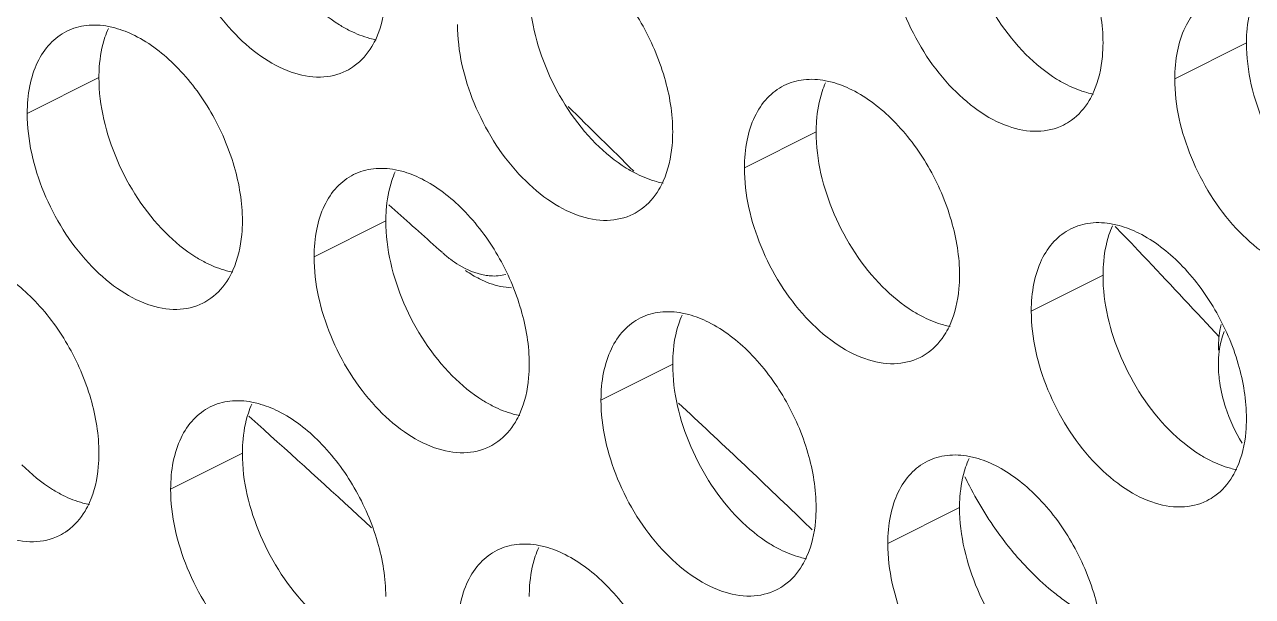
# Model space of a CAD drawing. Header units: millimetres. Extents: x 0 to 2524, y 0 to 1785.
# Drawn here: x 1882.07 to 1891.75, y 845.87 to 850.38 of the extents above; entities that cross this region are included whole.
import ezdxf

# ---------------------------------------------------------------- set-up
doc = ezdxf.new("R2010")
doc.units = ezdxf.units.MM
doc.header["$LTSCALE"] = 0.1
doc.layers.add('标注', color=251, linetype='Continuous', lineweight=9)

msp = doc.modelspace()

# ---------------------------------------------------------------- linework, layer by layer
at = {"layer": '标注'}
for p, q in [((1891.7038, 850.2388), (1891.1381, 849.956)), ((1882.6528, 849.9643), (1882.0871, 849.6815)), ((1888.3097, 849.5359), (1887.744, 849.253)), ((1884.9387, 848.9612), (1884.988, 848.9175)), ((1884.9155, 848.8329), (1884.3499, 848.5501)), ((1890.5724, 848.4045), (1890.0067, 848.1217)), ((1891.389, 848.026), (1891.4897, 847.9177)), ((1887.1783, 847.7016), (1886.6126, 847.4187)), ((1883.9529, 847.1861), (1883.8361, 847.2909)), ((1883.7842, 846.9986), (1883.2185, 846.7158)), ((1889.441, 846.5702), (1888.8753, 846.2873)), ((1888.2077, 846.4637), (1888.2789, 846.3951))]:
    msp.add_line(p, q, dxfattribs=at)
for centre, radius, start, end in [((1883.3973, 850.0532), 0.734, 155.87957, 161.78032), ((1884.4012, 850.4238), 0.4532, 296.52559, 305.90341), ((1889.0542, 849.6248), 0.734, 155.87957, 161.78032), ((1829.3007, 791.33), 81.6474, 45.162011, 45.671287), ((1890.0581, 849.9954), 0.4532, 296.52559, 305.90341), ((1885.6601, 848.9219), 0.734, 155.87957, 161.78032), ((1833.02, 790.5158), 78.1756, 47.971314, 48.336143), ((1886.664, 849.2924), 0.4532, 296.52559, 305.90341), ((1891.3169, 848.4934), 0.734, 155.87957, 161.78032), ((1829.1637, 790.1033), 85.0119, 43.511881, 43.656261), ((1828.6975, 789.6618), 85.654, 42.952773, 43.511367), ((1885.9975, 849.2927), 0.9531, 227.9166, 233.07259), ((1886.0915, 849.2256), 0.9557, 235.08756, 239.02292), ((1883.2699, 848.5895), 0.4532, 296.52559, 305.90341), ((1887.9228, 847.7905), 0.734, 155.87957, 161.78032), ((1888.9267, 848.1611), 0.4532, 296.52559, 305.90341), ((1892.4328, 847.7015), 0.9502, 180.05249, 184.98077), ((1884.5287, 847.0875), 0.734, 155.87957, 161.78032), ((1833.1505, 789.3051), 79.3625, 46.072823, 47.050034), ((1892.8303, 847.7805), 1.3572, 197.96118, 211.16336), ((1832.0561, 789.4316), 77.6457, 47.208531, 48.057938), ((1885.5326, 847.4581), 0.4532, 296.52559, 305.90341), ((1890.1855, 846.6591), 0.734, 155.87957, 161.78032), ((1892.1352, 848.0808), 2.9391, 205.5487, 207.10149), ((1892.1159, 848.0705), 2.9172, 207.09398, 211.91045), ((1891.1894, 847.0297), 0.4532, 296.52559, 305.90341), ((1882.1385, 846.7552), 0.4532, 296.52559, 305.90341), ((1886.7914, 845.9562), 0.734, 155.87957, 161.78032), ((1887.7953, 846.3267), 0.4532, 296.52559, 305.90341)]:
    msp.add_arc(centre, radius, start, end, dxfattribs=at)
for points, knots in [([(1889.7239, 851.7023), (1889.8445, 851.642), (1890.075, 851.4616), (1890.3413, 851.1036), (1890.5224, 850.6848), (1890.5724, 850.3838), (1890.5724, 850.2388)], [0, 0, 0, 0, 0.229676, 0.488215, 0.753207, 1, 1, 1, 1]), ([(1884.6036, 850.0183), (1884.541, 849.987), (1884.3911, 849.9531), (1884.1533, 850.0008), (1883.9149, 850.1315), (1883.6071, 850.409), (1883.3211, 850.8717), (1883.2185, 851.3041), (1883.2185, 851.5158)], [0, 0, 0, 0, 0.090718, 0.191742, 0.308104, 0.439279, 0.725532, 1, 1, 1, 1]), ([(1889.9648, 850.1482), (1889.8033, 850.3109), (1889.5523, 850.6981), (1889.441, 851.1487), (1889.441, 851.3702)], [0, 0, 0, 0, 0.508684, 1, 1, 1, 1]), ([(1890.2605, 849.5898), (1890.1979, 849.5586), (1890.048, 849.5246), (1889.8102, 849.5724), (1889.5718, 849.703), (1889.264, 849.9806), (1888.9779, 850.4433), (1888.8753, 850.8757), (1888.8753, 851.0873)], [0, 0, 0, 0, 0.090718, 0.191742, 0.308104, 0.439279, 0.725532, 1, 1, 1, 1]), ([(1886.3298, 850.9994), (1886.4504, 850.939), (1886.6809, 850.7587), (1886.9471, 850.4006), (1887.1283, 849.9819), (1887.1783, 849.6808), (1887.1783, 849.5359)], [0, 0, 0, 0, 0.229676, 0.488215, 0.753207, 1, 1, 1, 1]), ([(1884.9155, 850.6672), (1884.9155, 850.6316), (1884.9099, 850.4994), (1884.8806, 850.3667), (1884.8409, 850.2784)], [0, 0, 0, 0, 0.268874, 1, 1, 1, 1]), ([(1886.5707, 849.4452), (1886.4092, 849.608), (1886.1582, 849.9951), (1886.0469, 850.4457), (1886.0469, 850.6672)], [0, 0, 0, 0, 0.508684, 1, 1, 1, 1]), ([(1884.6327, 850.3351), (1884.6043, 850.3493), (1884.4864, 850.4158), (1884.3809, 850.5032), (1884.308, 850.5766)], [0, 0, 0, 0, 0.235002, 1, 1, 1, 1]), ([(1891.1381, 849.956), (1891.1381, 850.0288), (1891.1501, 850.1678), (1891.2091, 850.3579), (1891.3085, 850.5101), (1891.4011, 850.5806), (1891.45, 850.605)], [0, 0, 0, 0, 0.289235, 0.54966, 0.782932, 1, 1, 1, 1]), ([(1891.7038, 850.2388), (1891.7038, 850.2672), (1891.7075, 850.3747), (1891.7263, 850.4821), (1891.7511, 850.5572)], [0, 0, 0, 0, 0.264225, 1, 1, 1, 1]), ([(1882.399, 850.3304), (1882.4473, 850.3545), (1882.5574, 850.3863), (1882.6711, 850.3795), (1882.7279, 850.3686)], [0, 0, 0, 0, 0.482538, 1, 1, 1, 1]), ([(1882.7279, 850.3686), (1882.7452, 850.3653), (1882.8167, 850.3487), (1882.8856, 850.3214), (1882.9356, 850.2964)], [0, 0, 0, 0, 0.238696, 1, 1, 1, 1]), ([(1886.8664, 848.8869), (1886.8038, 848.8557), (1886.6538, 848.8217), (1886.4161, 848.8695), (1886.1776, 849.0001), (1885.8699, 849.2776), (1885.5838, 849.7403), (1885.4812, 850.1728), (1885.4812, 850.3844)], [0, 0, 0, 0, 0.090718, 0.191742, 0.308104, 0.439279, 0.725532, 1, 1, 1, 1]), ([(1882.0871, 849.6815), (1882.0871, 849.7543), (1882.0991, 849.8932), (1882.1582, 850.0834), (1882.2575, 850.2356), (1882.3501, 850.306), (1882.399, 850.3304)], [0, 0, 0, 0, 0.289235, 0.54966, 0.782932, 1, 1, 1, 1]), ([(1882.6528, 849.9643), (1882.6528, 849.9927), (1882.6565, 850.1002), (1882.6753, 850.2076), (1882.7001, 850.2827)], [0, 0, 0, 0, 0.264225, 1, 1, 1, 1]), ([(1882.9356, 850.2964), (1883.0563, 850.2361), (1883.2868, 850.0557), (1883.553, 849.6977), (1883.7342, 849.279), (1883.7842, 848.9779), (1883.7842, 848.8329)], [0, 0, 0, 0, 0.229676, 0.488215, 0.753207, 1, 1, 1, 1]), ([(1884.8404, 850.2629), (1884.8232, 850.2662), (1884.7516, 850.2829), (1884.6827, 850.3101), (1884.6327, 850.3351)], [0, 0, 0, 0, 0.238696, 1, 1, 1, 1]), ([(1884.8409, 850.2784), (1884.8306, 850.2555), (1884.7874, 850.1715), (1884.7232, 850.0974), (1884.667, 850.0567)], [0, 0, 0, 0, 0.265525, 1, 1, 1, 1]), ([(1890.2896, 849.9067), (1890.2611, 849.9209), (1890.1432, 849.9874), (1890.0377, 850.0747), (1889.9648, 850.1482)], [0, 0, 0, 0, 0.235002, 1, 1, 1, 1]), ([(1890.5724, 850.2388), (1890.5724, 850.2032), (1890.5667, 850.0709), (1890.5375, 849.9383), (1890.4978, 849.8499)], [0, 0, 0, 0, 0.268874, 1, 1, 1, 1]), ([(1892.2276, 849.0168), (1892.066, 849.1796), (1891.815, 849.5667), (1891.7038, 850.0173), (1891.7038, 850.2388)], [0, 0, 0, 0, 0.508684, 1, 1, 1, 1]), ([(1883.1766, 848.7423), (1883.015, 848.905), (1882.764, 849.2922), (1882.6528, 849.7428), (1882.6528, 849.9643)], [0, 0, 0, 0, 0.508684, 1, 1, 1, 1]), ([(1888.0559, 849.902), (1888.1042, 849.9261), (1888.2143, 849.9579), (1888.3279, 849.9511), (1888.3848, 849.9402)], [0, 0, 0, 0, 0.482538, 1, 1, 1, 1]), ([(1892.5232, 848.4585), (1892.4606, 848.4272), (1892.3107, 848.3933), (1892.0729, 848.441), (1891.8345, 848.5717), (1891.5267, 848.8492), (1891.2407, 849.3119), (1891.1381, 849.7443), (1891.1381, 849.956)], [0, 0, 0, 0, 0.090718, 0.191742, 0.308104, 0.439279, 0.725532, 1, 1, 1, 1]), ([(1887.744, 849.253), (1887.744, 849.3259), (1887.756, 849.4648), (1887.815, 849.655), (1887.9144, 849.8072), (1888.0069, 849.8776), (1888.0559, 849.902)], [0, 0, 0, 0, 0.289235, 0.54966, 0.782932, 1, 1, 1, 1]), ([(1888.3097, 849.5359), (1888.3097, 849.5643), (1888.3134, 849.6717), (1888.3322, 849.7792), (1888.357, 849.8543)], [0, 0, 0, 0, 0.264225, 1, 1, 1, 1]), ([(1888.3848, 849.9402), (1888.402, 849.9369), (1888.4736, 849.9203), (1888.5425, 849.893), (1888.5925, 849.868)], [0, 0, 0, 0, 0.238696, 1, 1, 1, 1]), ([(1888.5925, 849.868), (1888.7131, 849.8077), (1888.9437, 849.6273), (1889.2099, 849.2693), (1889.391, 848.8505), (1889.441, 848.5494), (1889.441, 848.4045)], [0, 0, 0, 0, 0.229676, 0.488215, 0.753207, 1, 1, 1, 1]), ([(1890.4972, 849.8345), (1890.48, 849.8378), (1890.4085, 849.8544), (1890.3396, 849.8817), (1890.2896, 849.9067)], [0, 0, 0, 0, 0.238696, 1, 1, 1, 1]), ([(1890.4978, 849.8499), (1890.4875, 849.8271), (1890.4442, 849.7431), (1890.3801, 849.6689), (1890.3239, 849.6282)], [0, 0, 0, 0, 0.265525, 1, 1, 1, 1]), ([(1883.4723, 848.1839), (1883.4097, 848.1527), (1883.2597, 848.1187), (1883.0219, 848.1665), (1882.7835, 848.2971), (1882.4757, 848.5747), (1882.1897, 849.0374), (1882.0871, 849.4698), (1882.0871, 849.6815)], [0, 0, 0, 0, 0.090718, 0.191742, 0.308104, 0.439279, 0.725532, 1, 1, 1, 1]), ([(1887.1783, 849.5359), (1887.1783, 849.5002), (1887.1726, 849.368), (1887.1434, 849.2354), (1887.1037, 849.147)], [0, 0, 0, 0, 0.268874, 1, 1, 1, 1]), ([(1888.8335, 848.3138), (1888.6719, 848.4766), (1888.4209, 848.8638), (1888.3097, 849.3144), (1888.3097, 849.5359)], [0, 0, 0, 0, 0.508684, 1, 1, 1, 1]), ([(1886.8954, 849.2038), (1886.867, 849.218), (1886.7491, 849.2845), (1886.6436, 849.3718), (1886.5707, 849.4452)], [0, 0, 0, 0, 0.235002, 1, 1, 1, 1]), ([(1884.3499, 848.5501), (1884.3499, 848.6229), (1884.3619, 848.7619), (1884.4209, 848.952), (1884.5203, 849.1043), (1884.6128, 849.1747), (1884.6618, 849.1991)], [0, 0, 0, 0, 0.289235, 0.54966, 0.782932, 1, 1, 1, 1]), ([(1884.6618, 849.1991), (1884.7101, 849.2232), (1884.8202, 849.2549), (1884.9338, 849.2481), (1884.9907, 849.2372)], [0, 0, 0, 0, 0.482538, 1, 1, 1, 1]), ([(1884.9907, 849.2372), (1885.0079, 849.2339), (1885.0795, 849.2173), (1885.1484, 849.1901), (1885.1984, 849.1651)], [0, 0, 0, 0, 0.238696, 1, 1, 1, 1]), ([(1887.1031, 849.1316), (1887.0859, 849.1349), (1887.0143, 849.1515), (1886.9454, 849.1788), (1886.8954, 849.2038)], [0, 0, 0, 0, 0.238696, 1, 1, 1, 1]), ([(1889.1291, 847.7555), (1889.0665, 847.7243), (1888.9166, 847.6903), (1888.6788, 847.7381), (1888.4404, 847.8687), (1888.1326, 848.1463), (1887.8466, 848.609), (1887.744, 849.0414), (1887.744, 849.253)], [0, 0, 0, 0, 0.090718, 0.191742, 0.308104, 0.439279, 0.725532, 1, 1, 1, 1]), ([(1884.9155, 848.8329), (1884.9155, 848.8613), (1884.9192, 848.9688), (1884.938, 849.0762), (1884.9629, 849.1513)], [0, 0, 0, 0, 0.264225, 1, 1, 1, 1]), ([(1885.1984, 849.1651), (1885.319, 849.1047), (1885.5496, 848.9244), (1885.8158, 848.5663), (1885.9969, 848.1476), (1886.0469, 847.8465), (1886.0469, 847.7016)], [0, 0, 0, 0, 0.229676, 0.488215, 0.753207, 1, 1, 1, 1]), ([(1887.1037, 849.147), (1887.0934, 849.1241), (1887.0501, 849.0401), (1886.986, 848.966), (1886.9298, 848.9253)], [0, 0, 0, 0, 0.265525, 1, 1, 1, 1]), ([(1883.7842, 848.8329), (1883.7842, 848.7973), (1883.7785, 848.6651), (1883.7493, 848.5324), (1883.7095, 848.4441)], [0, 0, 0, 0, 0.268874, 1, 1, 1, 1]), ([(1885.4394, 847.6109), (1885.2778, 847.7737), (1885.0268, 848.1608), (1884.9155, 848.6114), (1884.9155, 848.8329)], [0, 0, 0, 0, 0.508684, 1, 1, 1, 1]), ([(1890.3186, 848.7706), (1890.3669, 848.7947), (1890.477, 848.8265), (1890.5907, 848.8197), (1890.6475, 848.8088)], [0, 0, 0, 0, 0.482538, 1, 1, 1, 1]), ([(1890.6475, 848.8088), (1890.6648, 848.8055), (1890.7363, 848.7889), (1890.8052, 848.7616), (1890.8552, 848.7366)], [0, 0, 0, 0, 0.238696, 1, 1, 1, 1]), ([(1883.5013, 848.5008), (1883.4729, 848.515), (1883.355, 848.5815), (1883.2495, 848.6689), (1883.1766, 848.7423)], [0, 0, 0, 0, 0.235002, 1, 1, 1, 1]), ([(1890.0067, 848.1217), (1890.0067, 848.1945), (1890.0187, 848.3334), (1890.0777, 848.5236), (1890.1771, 848.6758), (1890.2697, 848.7462), (1890.3186, 848.7706)], [0, 0, 0, 0, 0.289235, 0.54966, 0.782932, 1, 1, 1, 1]), ([(1890.5724, 848.4045), (1890.5724, 848.4329), (1890.5761, 848.5404), (1890.5949, 848.6478), (1890.6197, 848.7229)], [0, 0, 0, 0, 0.264225, 1, 1, 1, 1]), ([(1890.8552, 848.7366), (1890.9759, 848.6763), (1891.2064, 848.4959), (1891.4726, 848.1379), (1891.6538, 847.7192), (1891.7038, 847.4181), (1891.7038, 847.2731)], [0, 0, 0, 0, 0.229676, 0.488215, 0.753207, 1, 1, 1, 1]), ([(1883.709, 848.4286), (1883.6918, 848.4319), (1883.6202, 848.4485), (1883.5513, 848.4758), (1883.5013, 848.5008)], [0, 0, 0, 0, 0.238696, 1, 1, 1, 1]), ([(1885.735, 847.0526), (1885.6724, 847.0213), (1885.5225, 846.9874), (1885.2847, 847.0351), (1885.0463, 847.1658), (1884.7385, 847.4433), (1884.4525, 847.906), (1884.3499, 848.3384), (1884.3499, 848.5501)], [0, 0, 0, 0, 0.090718, 0.191742, 0.308104, 0.439279, 0.725532, 1, 1, 1, 1]), ([(1885.4249, 848.5308), (1885.4468, 848.5144), (1885.5299, 848.4578), (1885.6254, 848.417), (1885.6976, 848.4046)], [0, 0, 0, 0, 0.272237, 1, 1, 1, 1]), ([(1881.8043, 848.4621), (1881.9249, 848.4018), (1882.1555, 848.2214), (1882.4217, 847.8634), (1882.6028, 847.4446), (1882.6528, 847.1436), (1882.6528, 846.9986)], [0, 0, 0, 0, 0.229676, 0.488215, 0.753207, 1, 1, 1, 1]), ([(1883.7095, 848.4441), (1883.6993, 848.4212), (1883.656, 848.3372), (1883.5919, 848.2631), (1883.5356, 848.2223)], [0, 0, 0, 0, 0.265525, 1, 1, 1, 1]), ([(1885.5996, 848.4062), (1885.6177, 848.3953), (1885.6873, 848.3568), (1885.763, 848.3284), (1885.8202, 848.3165)], [0, 0, 0, 0, 0.26533, 1, 1, 1, 1]), ([(1885.6976, 848.4046), (1885.7119, 848.4022), (1885.7667, 848.3954), (1885.8233, 848.4), (1885.8625, 848.411)], [0, 0, 0, 0, 0.262378, 1, 1, 1, 1]), ([(1889.441, 848.4045), (1889.441, 848.3689), (1889.4353, 848.2366), (1889.4061, 848.104), (1889.3664, 848.0156)], [0, 0, 0, 0, 0.268874, 1, 1, 1, 1]), ([(1891.0962, 847.1825), (1890.9346, 847.3452), (1890.6836, 847.7324), (1890.5724, 848.183), (1890.5724, 848.4045)], [0, 0, 0, 0, 0.508684, 1, 1, 1, 1]), ([(1889.1582, 848.0724), (1889.1298, 848.0866), (1889.0118, 848.1531), (1888.9063, 848.2404), (1888.8335, 848.3138)], [0, 0, 0, 0, 0.235002, 1, 1, 1, 1]), ([(1886.9245, 848.0677), (1886.9728, 848.0918), (1887.0829, 848.1236), (1887.1966, 848.1167), (1887.2534, 848.1059)], [0, 0, 0, 0, 0.482538, 1, 1, 1, 1]), ([(1891.3919, 846.6241), (1891.3293, 846.5929), (1891.1793, 846.5589), (1890.9415, 846.6067), (1890.7031, 846.7373), (1890.3953, 847.0149), (1890.1093, 847.4776), (1890.0067, 847.91), (1890.0067, 848.1217)], [0, 0, 0, 0, 0.090718, 0.191742, 0.308104, 0.439279, 0.725532, 1, 1, 1, 1]), ([(1886.6126, 847.4187), (1886.6126, 847.4916), (1886.6246, 847.6305), (1886.6836, 847.8207), (1886.783, 847.9729), (1886.8756, 848.0433), (1886.9245, 848.0677)], [0, 0, 0, 0, 0.289235, 0.54966, 0.782932, 1, 1, 1, 1]), ([(1887.1783, 847.7016), (1887.1783, 847.73), (1887.182, 847.8374), (1887.2008, 847.9448), (1887.2256, 848.02)], [0, 0, 0, 0, 0.264225, 1, 1, 1, 1]), ([(1887.2534, 848.1059), (1887.2706, 848.1026), (1887.3422, 848.086), (1887.4111, 848.0587), (1887.4611, 848.0337)], [0, 0, 0, 0, 0.238696, 1, 1, 1, 1]), ([(1887.4611, 848.0337), (1887.5818, 847.9734), (1887.8123, 847.793), (1888.0785, 847.4349), (1888.2596, 847.0162), (1888.3097, 846.7151), (1888.3097, 846.5702)], [0, 0, 0, 0, 0.229676, 0.488215, 0.753207, 1, 1, 1, 1]), ([(1889.3659, 848.0002), (1889.3487, 848.0035), (1889.2771, 848.0201), (1889.2082, 848.0474), (1889.1582, 848.0724)], [0, 0, 0, 0, 0.238696, 1, 1, 1, 1]), ([(1889.3664, 848.0156), (1889.3561, 847.9927), (1889.3128, 847.9088), (1889.2487, 847.8346), (1889.1925, 847.7939)], [0, 0, 0, 0, 0.265525, 1, 1, 1, 1]), ([(1891.5045, 848.0168), (1891.5008, 848.0009), (1891.4875, 847.934), (1891.4826, 847.8656), (1891.4826, 847.8138)], [0, 0, 0, 0, 0.239288, 1, 1, 1, 1]), ([(1891.5291, 847.9596), (1891.5212, 847.9407), (1891.4925, 847.8573), (1891.4826, 847.7682), (1891.4826, 847.7006)], [0, 0, 0, 0, 0.232447, 1, 1, 1, 1]), ([(1882.3409, 846.3496), (1882.2783, 846.3184), (1882.1284, 846.2844), (1881.8906, 846.3322), (1881.6522, 846.4628), (1881.3444, 846.7404), (1881.0583, 847.2031), (1880.9557, 847.6355), (1880.9557, 847.8471)], [0, 0, 0, 0, 0.090718, 0.191742, 0.308104, 0.439279, 0.725532, 1, 1, 1, 1]), ([(1886.0469, 847.7016), (1886.0469, 847.6659), (1886.0412, 847.5337), (1886.012, 847.4011), (1885.9723, 847.3127)], [0, 0, 0, 0, 0.268874, 1, 1, 1, 1]), ([(1887.7021, 846.4795), (1887.5405, 846.6423), (1887.2895, 847.0295), (1887.1783, 847.48), (1887.1783, 847.7016)], [0, 0, 0, 0, 0.508684, 1, 1, 1, 1]), ([(1885.7641, 847.3694), (1885.7356, 847.3836), (1885.6177, 847.4502), (1885.5122, 847.5375), (1885.4394, 847.6109)], [0, 0, 0, 0, 0.235002, 1, 1, 1, 1]), ([(1891.4861, 847.619), (1891.488, 847.5979), (1891.4982, 847.5109), (1891.5189, 847.4252), (1891.5393, 847.362)], [0, 0, 0, 0, 0.241904, 1, 1, 1, 1]), ([(1883.2185, 846.7158), (1883.2185, 846.7886), (1883.2305, 846.9276), (1883.2895, 847.1177), (1883.3889, 847.2699), (1883.4815, 847.3404), (1883.5304, 847.3648)], [0, 0, 0, 0, 0.289235, 0.54966, 0.782932, 1, 1, 1, 1]), ([(1883.5304, 847.3648), (1883.5787, 847.3889), (1883.6888, 847.4206), (1883.8024, 847.4138), (1883.8593, 847.4029)], [0, 0, 0, 0, 0.482538, 1, 1, 1, 1]), ([(1883.8593, 847.4029), (1883.8765, 847.3996), (1883.9481, 847.383), (1884.017, 847.3557), (1884.067, 847.3307)], [0, 0, 0, 0, 0.238696, 1, 1, 1, 1]), ([(1885.9718, 847.2973), (1885.9546, 847.3005), (1885.883, 847.3172), (1885.8141, 847.3444), (1885.7641, 847.3694)], [0, 0, 0, 0, 0.238696, 1, 1, 1, 1]), ([(1887.9978, 845.9212), (1887.9352, 845.89), (1887.7852, 845.856), (1887.5474, 845.9038), (1887.309, 846.0344), (1887.0012, 846.312), (1886.7152, 846.7747), (1886.6126, 847.2071), (1886.6126, 847.4187)], [0, 0, 0, 0, 0.090718, 0.191742, 0.308104, 0.439279, 0.725532, 1, 1, 1, 1]), ([(1883.7842, 846.9986), (1883.7842, 847.027), (1883.7879, 847.1345), (1883.8067, 847.2419), (1883.8315, 847.317)], [0, 0, 0, 0, 0.264225, 1, 1, 1, 1]), ([(1884.067, 847.3307), (1884.1877, 847.2704), (1884.4182, 847.0901), (1884.6844, 846.732), (1884.8655, 846.3133), (1884.9155, 846.0122), (1884.9155, 845.8672)], [0, 0, 0, 0, 0.229676, 0.488215, 0.753207, 1, 1, 1, 1]), ([(1885.9723, 847.3127), (1885.962, 847.2898), (1885.9187, 847.2058), (1885.8546, 847.1317), (1885.7984, 847.091)], [0, 0, 0, 0, 0.265525, 1, 1, 1, 1]), ([(1891.7038, 847.2731), (1891.7038, 847.2375), (1891.6981, 847.1053), (1891.6688, 846.9726), (1891.6291, 846.8843)], [0, 0, 0, 0, 0.268874, 1, 1, 1, 1]), ([(1891.4209, 846.941), (1891.3925, 846.9552), (1891.2746, 847.0217), (1891.1691, 847.1091), (1891.0962, 847.1825)], [0, 0, 0, 0, 0.235002, 1, 1, 1, 1]), ([(1882.6528, 846.9986), (1882.6528, 846.963), (1882.6471, 846.8307), (1882.6179, 846.6981), (1882.5782, 846.6097)], [0, 0, 0, 0, 0.268874, 1, 1, 1, 1]), ([(1884.308, 845.7766), (1884.1464, 845.9394), (1883.8954, 846.3265), (1883.7842, 846.7771), (1883.7842, 846.9986)], [0, 0, 0, 0, 0.508684, 1, 1, 1, 1]), ([(1889.1872, 846.9363), (1889.2356, 846.9604), (1889.3456, 846.9922), (1889.4593, 846.9854), (1889.5162, 846.9745)], [0, 0, 0, 0, 0.482538, 1, 1, 1, 1]), ([(1889.5162, 846.9745), (1889.5334, 846.9712), (1889.605, 846.9546), (1889.6739, 846.9273), (1889.7239, 846.9023)], [0, 0, 0, 0, 0.238696, 1, 1, 1, 1]), ([(1882.37, 846.6665), (1882.3415, 846.6807), (1882.2236, 846.7472), (1882.1181, 846.8345), (1882.0452, 846.908)], [0, 0, 0, 0, 0.235002, 1, 1, 1, 1]), ([(1888.8753, 846.2873), (1888.8753, 846.3602), (1888.8873, 846.4991), (1888.9464, 846.6893), (1889.0458, 846.8415), (1889.1383, 846.9119), (1889.1872, 846.9363)], [0, 0, 0, 0, 0.289235, 0.54966, 0.782932, 1, 1, 1, 1]), ([(1889.441, 846.5702), (1889.441, 846.5986), (1889.4447, 846.7061), (1889.4635, 846.8135), (1889.4884, 846.8886)], [0, 0, 0, 0, 0.264225, 1, 1, 1, 1]), ([(1889.7239, 846.9023), (1889.8445, 846.842), (1890.075, 846.6616), (1890.3413, 846.3036), (1890.5224, 845.8848), (1890.5724, 845.5838), (1890.5724, 845.4388)], [0, 0, 0, 0, 0.229676, 0.488215, 0.753207, 1, 1, 1, 1]), ([(1891.6286, 846.8688), (1891.6114, 846.8721), (1891.5398, 846.8887), (1891.4709, 846.916), (1891.4209, 846.941)], [0, 0, 0, 0, 0.238696, 1, 1, 1, 1]), ([(1891.6291, 846.8843), (1891.6189, 846.8614), (1891.5756, 846.7774), (1891.5115, 846.7033), (1891.4552, 846.6625)], [0, 0, 0, 0, 0.265525, 1, 1, 1, 1]), ([(1882.5777, 846.5943), (1882.5604, 846.5976), (1882.4889, 846.6142), (1882.42, 846.6415), (1882.37, 846.6665)], [0, 0, 0, 0, 0.238696, 1, 1, 1, 1]), ([(1884.6036, 845.2183), (1884.541, 845.187), (1884.3911, 845.1531), (1884.1533, 845.2008), (1883.9149, 845.3315), (1883.6071, 845.609), (1883.3211, 846.0717), (1883.2185, 846.5041), (1883.2185, 846.7158)], [0, 0, 0, 0, 0.090718, 0.191742, 0.308104, 0.439279, 0.725532, 1, 1, 1, 1]), ([(1882.5782, 846.6097), (1882.5679, 846.5869), (1882.5246, 846.5029), (1882.4605, 846.4287), (1882.4043, 846.388)], [0, 0, 0, 0, 0.265525, 1, 1, 1, 1]), ([(1888.3097, 846.5702), (1888.3097, 846.5346), (1888.304, 846.4023), (1888.2747, 846.2697), (1888.235, 846.1813)], [0, 0, 0, 0, 0.268874, 1, 1, 1, 1]), ([(1889.9648, 845.3482), (1889.8033, 845.5109), (1889.5523, 845.8981), (1889.441, 846.3487), (1889.441, 846.5702)], [0, 0, 0, 0, 0.508684, 1, 1, 1, 1]), ([(1888.0268, 846.2381), (1887.9984, 846.2523), (1887.8805, 846.3188), (1887.775, 846.4061), (1887.7021, 846.4795)], [0, 0, 0, 0, 0.235002, 1, 1, 1, 1]), ([(1889.6395, 846.5285), (1889.661, 846.4941), (1889.7481, 846.3606), (1889.8465, 846.2345), (1889.9261, 846.1463)], [0, 0, 0, 0, 0.254374, 1, 1, 1, 1]), ([(1885.7931, 846.2334), (1885.8414, 846.2575), (1885.9515, 846.2892), (1886.0652, 846.2824), (1886.1221, 846.2716)], [0, 0, 0, 0, 0.482538, 1, 1, 1, 1]), ([(1886.1221, 846.2716), (1886.1393, 846.2683), (1886.2108, 846.2516), (1886.2798, 846.2244), (1886.3298, 846.1994)], [0, 0, 0, 0, 0.238696, 1, 1, 1, 1]), ([(1890.2605, 844.7898), (1890.1979, 844.7586), (1890.048, 844.7246), (1889.8102, 844.7724), (1889.5718, 844.903), (1889.264, 845.1806), (1888.9779, 845.6433), (1888.8753, 846.0757), (1888.8753, 846.2873)], [0, 0, 0, 0, 0.090718, 0.191742, 0.308104, 0.439279, 0.725532, 1, 1, 1, 1]), ([(1885.4812, 845.5844), (1885.4812, 845.6573), (1885.4932, 845.7962), (1885.5523, 845.9864), (1885.6516, 846.1386), (1885.7442, 846.209), (1885.7931, 846.2334)], [0, 0, 0, 0, 0.289235, 0.54966, 0.782932, 1, 1, 1, 1]), ([(1886.0469, 845.8672), (1886.0469, 845.8957), (1886.0506, 846.0031), (1886.0694, 846.1105), (1886.0942, 846.1857)], [0, 0, 0, 0, 0.264225, 1, 1, 1, 1]), ([(1886.3298, 846.1994), (1886.4504, 846.139), (1886.6809, 845.9587), (1886.9471, 845.6006), (1887.1283, 845.1819), (1887.1783, 844.8808), (1887.1783, 844.7359)], [0, 0, 0, 0, 0.229676, 0.488215, 0.753207, 1, 1, 1, 1]), ([(1888.2345, 846.1659), (1888.2173, 846.1692), (1888.1457, 846.1858), (1888.0768, 846.2131), (1888.0268, 846.2381)], [0, 0, 0, 0, 0.238696, 1, 1, 1, 1]), ([(1888.235, 846.1813), (1888.2247, 846.1584), (1888.1815, 846.0744), (1888.1174, 846.0003), (1888.0611, 845.9596)], [0, 0, 0, 0, 0.265525, 1, 1, 1, 1]), ([(1889.9261, 846.1463), (1889.9454, 846.1249), (1890.0224, 846.0426), (1890.1051, 845.9657), (1890.1699, 845.9125)], [0, 0, 0, 0, 0.256131, 1, 1, 1, 1]), ([(1890.1699, 845.9125), (1890.1993, 845.8884), (1890.3138, 845.7997), (1890.439, 845.724), (1890.5362, 845.6795)], [0, 0, 0, 0, 0.262334, 1, 1, 1, 1])]:
    msp.add_open_spline(points, degree=3, knots=knots, dxfattribs=at)
msp.add_open_spline([(1885.8202, 848.3165), (1885.849, 848.3105), (1885.8783, 848.3067), (1885.9076, 848.3056)], degree=3, dxfattribs=at)

doc.saveas('drawing.dxf')
